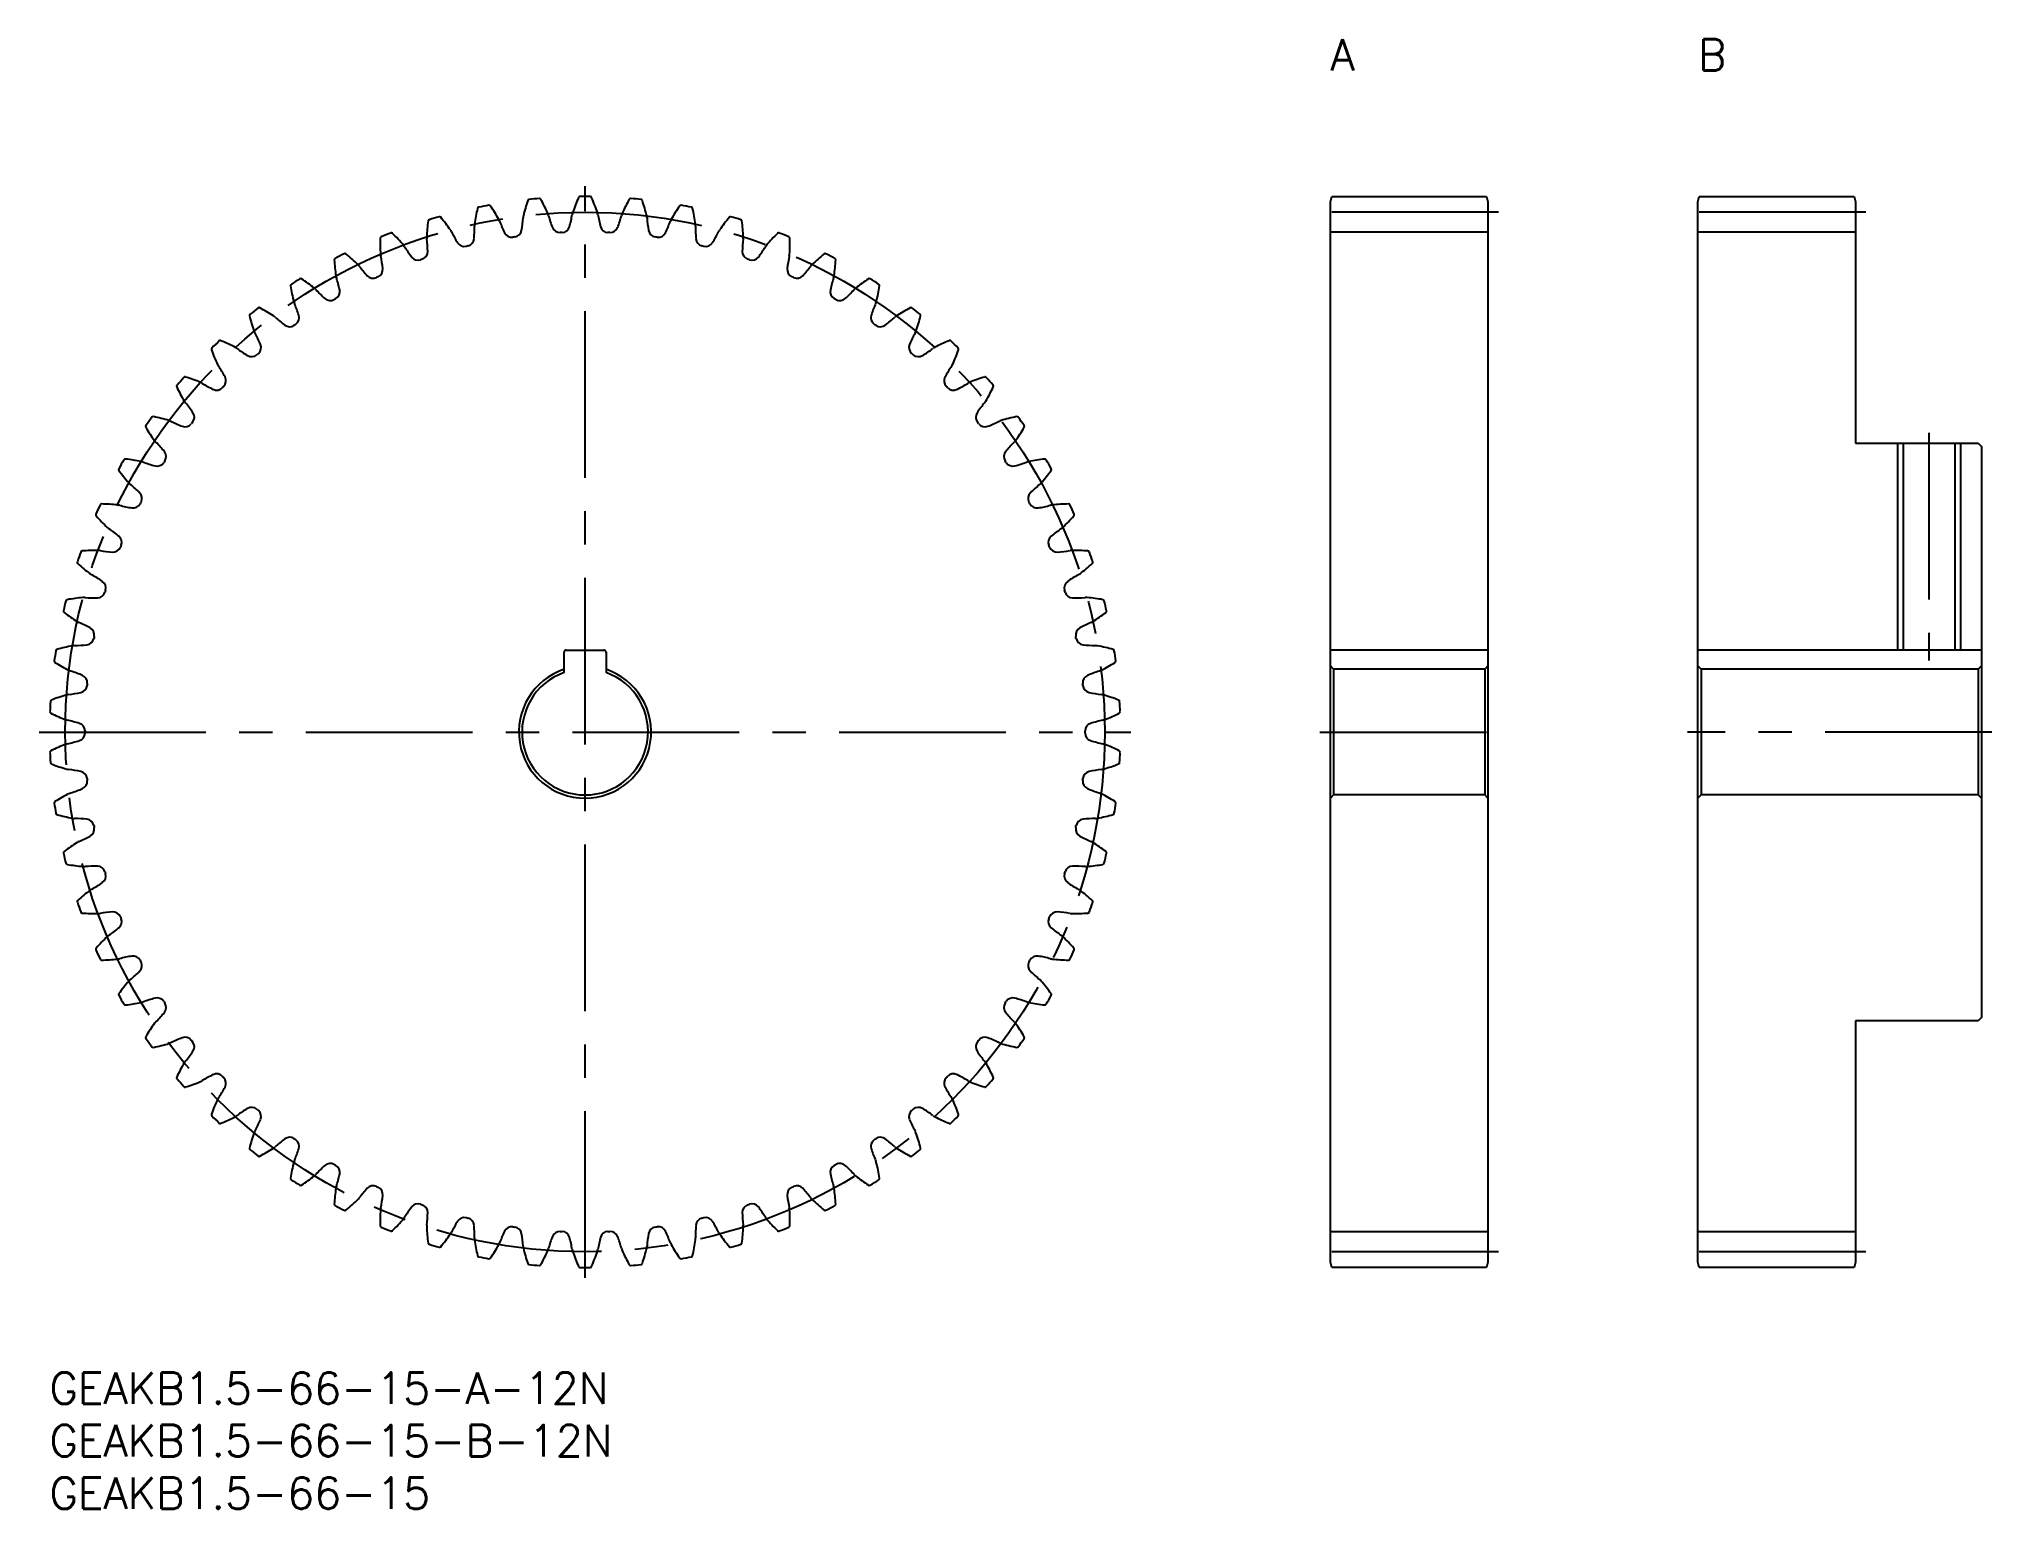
# Model space of a CAD drawing. Extents: x -1 to 185, y -13 to 127.
import ezdxf

# ---------------------------------------------------------------- set-up
doc = ezdxf.new("R2010")
doc.units = 0
doc.header["$LTSCALE"] = 0.5
doc.linetypes.add('CENTER', pattern=[50.8, 31.75, -6.35, 6.35, -6.35])
for name, color, linetype in [('MSM_CENTER', 1, 'CENTER'), ('MSM_CONTINUOUS', 7, 'CONTINUOUS'), ('MSM_NARROW', 5, 'CONTINUOUS'), ('MSM_PART_NUMBER', 7, 'CONTINUOUS')]:
    doc.layers.add(name, color=color, linetype=linetype)
doc.styles.get("Standard").update_dxf_attribs({"font": 'txt.shx', "height": 2, "bigfont": 'bigfont.shx'})

# ---------------------------------------------------------------- blocks, each defined once
blk = doc.blocks.new('*U3')
at = {"layer": 'MSM_PART_NUMBER'}
blk.add_text('GEAKB1.5-66-15-A-12N', height=3, dxfattribs=at).set_placement((0, -3))
blk = doc.blocks.new('*U4')
at = {"layer": 'MSM_PART_NUMBER'}
blk.add_text('GEAKB1.5-66-15-B-12N', height=3, dxfattribs=at).set_placement((0, -8))
blk = doc.blocks.new('*U5')
at = {"layer": 'MSM_PART_NUMBER'}
blk.add_text('GEAKB1.5-66-15', height=3, dxfattribs=at).set_placement((0, -13))
blk = doc.blocks.new('*U6')
at = {"layer": 'MSM_PART_NUMBER'}
blk.add_text('A', height=3, dxfattribs=at).set_placement((122, 124))
blk = doc.blocks.new('*U7')
at = {"layer": 'MSM_PART_NUMBER'}
blk.add_text('B', height=3, dxfattribs=at).set_placement((157, 124))

msp = doc.modelspace()

# ---------------------------------------------------------------- linework, layer by layer
at = {"layer": 'MSM_CENTER'}
for p, q in [((51, 9), (51, 113)), ((138, 110.5), (121, 110.5)), ((173, 110.5), (156, 110.5)), ((179, 89.5), (179, 67.8)), ((-1, 61), (103, 61)), ((121, 61), (138, 61)), ((185, 61), (156, 61)), ((138, 11.5), (121, 11.5)), ((173, 11.5), (156, 11.5))]:
    msp.add_line(p, q, dxfattribs=at)
msp.add_circle((51, 61), 49.5, dxfattribs=at)
at = {"layer": 'MSM_CONTINUOUS'}
for p, q in [((122, 111.5), (122.13, 112)), ((122.13, 112), (136.87, 112)), ((136.87, 112), (137, 111.5)), ((157, 111.5), (157.13, 112)), ((157.13, 112), (171.87, 112)), ((171.87, 112), (172, 111.5)), ((122, 10.5), (122, 111.5)), ((137, 111.5), (137, 10.5)), ((157, 10.5), (157, 111.5)), ((172, 111.5), (172, 88.5)), ((137, 108.62), (122, 108.62)), ((172, 108.62), (157, 108.62)), ((172, 88.5), (183.7, 88.5)), ((176.54, 88.5), (176.54, 68.8)), ((181.46, 88.5), (181.46, 68.8)), ((183.7, 88.5), (184, 88.2)), ((184, 88.2), (184, 33.8)), ((49, 66.66), (49, 68.6)), ((49.2, 68.8), (52.8, 68.8)), ((53, 68.6), (53, 66.66)), ((137, 68.8), (122, 68.8)), ((122.3, 67), (122, 67.3)), ((136.7, 67), (122.3, 67)), ((122.3, 67), (122.3, 55)), ((137, 67.3), (136.7, 67)), ((136.7, 67), (136.7, 55)), ((184, 68.8), (157, 68.8)), ((157.3, 67), (157, 67.3)), ((183.7, 67), (157.3, 67)), ((157.3, 67), (157.3, 55)), ((184, 67.3), (183.7, 67)), ((183.7, 67), (183.7, 55)), ((122.3, 55), (122, 54.7)), ((136.7, 55), (122.3, 55)), ((137, 54.7), (136.7, 55)), ((157.3, 55), (157, 54.7)), ((183.7, 55), (157.3, 55)), ((184, 54.7), (183.7, 55)), ((172, 33.5), (172, 10.5)), ((183.7, 33.5), (172, 33.5)), ((184, 33.8), (183.7, 33.5)), ((137, 13.38), (122, 13.38)), ((172, 13.38), (157, 13.38)), ((122.13, 10), (122, 10.5)), ((136.87, 10), (122.13, 10)), ((137, 10.5), (136.87, 10)), ((157.13, 10), (157, 10.5)), ((171.87, 10), (157.13, 10)), ((172, 10.5), (171.87, 10))]:
    msp.add_line(p, q, dxfattribs=at)
for centre, radius, start, end in [((61.19, 106.39), 16.5, 161.5148, 166.8182), ((45.68, 111.57), 0.15, 96.0028, 161.5148), ((51, 61), 51, 94.9063, 96.0028), ((46.65, 111.66), 0.15, 29.3945, 94.9062), ((32.41, 103.64), 16.5, 24.0909, 29.3943), ((65.46, 105.21), 16.5, 156.0602, 161.3636), ((50.51, 111.85), 0.15, 90.5483, 156.0602), ((51, 61), 51, 89.4517, 90.5483), ((51.49, 111.85), 0.15, 23.9398, 89.4517), ((36.54, 105.21), 16.5, 18.6364, 23.9398), ((69.59, 103.64), 16.5, 150.6057, 155.9091), ((55.35, 111.66), 0.15, 85.0937, 150.6057), ((51, 61), 51, 83.9972, 85.0937), ((56.32, 111.57), 0.15, 18.4852, 83.9972), ((40.81, 106.39), 16.5, 13.1818, 18.4852), ((36.21, 109.65), 0.15, 106.9119, 172.4239), ((51, 61), 51, 105.8153, 106.9119), ((37.14, 109.93), 0.15, 40.3036, 105.8153), ((24.67, 99.35), 16.5, 35, 40.3034), ((56.83, 107.15), 16.5, 166.9693, 172.2727), ((40.9, 110.84), 0.15, 101.4574, 166.9693), ((51, 61), 51, 100.3608, 101.4574), ((41.85, 111.02), 0.15, 34.849, 100.3608), ((28.44, 101.68), 16.5, 29.5455, 34.8489), ((41.71, 109.2), 1.24, 20.8248, 29.5456), ((30.47, 111.1), 14.67, 350.8733, 355.539), ((46.33, 109.87), 1.24, 166.818, 175.5388), ((46.33, 109.87), 1.24, 15.3703, 24.0911), ((61.67, 114.08), 14.67, 195.3701, 200.0358), ((35.33, 112.83), 14.67, 345.4188, 350.0845), ((51, 110.09), 1.24, 161.3635, 170.0843), ((51, 110.09), 1.24, 9.9157, 18.6365), ((66.67, 112.83), 14.67, 189.9155, 194.5812), ((40.33, 114.08), 14.67, 339.9642, 344.6299), ((55.67, 109.87), 1.24, 155.9089, 164.6297), ((55.67, 109.87), 1.24, 4.4612, 13.182), ((71.53, 111.1), 14.67, 184.461, 189.1267), ((60.29, 109.2), 1.24, 150.4544, 159.1752), ((73.56, 101.68), 16.5, 145.1511, 150.4545), ((60.15, 111.02), 0.15, 79.6392, 145.1511), ((51, 61), 51, 78.5426, 79.6392), ((61.1, 110.84), 0.15, 13.0307, 78.5426), ((45.17, 107.15), 16.5, 7.7273, 13.0307), ((77.33, 99.35), 16.5, 139.6966, 145), ((64.86, 109.93), 0.15, 74.1847, 139.6966), ((51, 61), 51, 73.0881, 74.1847), ((65.79, 109.65), 0.15, 7.5761, 73.0881), ((47.99, 107.42), 16.5, 177.8784, 183.1818), ((31.65, 108.02), 0.15, 112.3665, 177.8784), ((51, 61), 51, 111.2699, 112.3665), ((32.55, 108.39), 0.15, 45.758, 111.2699), ((21.15, 96.67), 16.5, 40.4545, 45.758), ((52.41, 107.5), 16.5, 172.4239, 177.7273), ((37.17, 108.1), 1.24, 177.7271, 186.4479), ((21.36, 106.31), 14.67, 1.7824, 6.4481), ((37.17, 108.1), 1.24, 26.2793, 35.0002), ((51.44, 115.14), 14.67, 206.2792, 210.9449), ((39.69, 108.03), 0.75, 283.5202, 356.3279), ((25.8, 108.93), 14.67, 356.3279, 0.9936), ((41.71, 109.2), 1.24, 172.2726, 180.9934), ((56.58, 114.86), 14.67, 200.8246, 205.4903), ((44.02, 108.87), 0.75, 205.4903, 278.298), ((51, 61), 47.62, 98.0656, 98.298), ((44.21, 108.9), 0.75, 278.0656, 350.8733), ((48.6, 109.32), 0.75, 200.0358, 272.8435), ((51, 61), 47.62, 92.611, 92.8435), ((48.8, 109.32), 0.75, 272.6111, 345.4188), ((53.2, 109.32), 0.75, 194.5812, 267.389), ((51, 61), 47.62, 87.1565, 87.389), ((53.4, 109.32), 0.75, 267.1565, 339.9642), ((57.79, 108.9), 0.75, 189.1267, 261.9344), ((51, 61), 47.62, 81.702, 81.9344), ((57.98, 108.87), 0.75, 261.702, 334.5097), ((45.42, 114.86), 14.67, 334.5097, 339.1754), ((60.29, 109.2), 1.24, 359.0066, 7.7274), ((76.2, 108.93), 14.67, 179.0064, 183.6721), ((62.31, 108.03), 0.75, 183.6721, 256.4799), ((50.56, 115.14), 14.67, 329.0551, 333.7208), ((64.83, 108.1), 1.24, 144.9998, 153.7207), ((49.59, 107.5), 16.5, 2.2727, 7.5761), ((80.64, 106.31), 14.67, 173.5519, 178.2176), ((64.83, 108.1), 1.24, 353.5521, 2.2729), ((80.85, 96.67), 16.5, 134.242, 139.5455), ((69.45, 108.39), 0.15, 68.7301, 134.242), ((51, 61), 51, 67.6335, 68.7301), ((70.35, 108.02), 0.15, 2.1216, 67.6335), ((54.01, 107.42), 16.5, 356.8182, 2.1216), ((27.27, 105.97), 0.15, 117.821, 183.3329), ((51, 61), 51, 116.7244, 117.821), ((28.13, 106.42), 0.15, 51.2126, 116.7245), ((17.89, 93.67), 16.5, 45.9091, 51.2125), ((32.76, 106.57), 1.24, 183.1816, 191.9025), ((17.19, 103.29), 14.67, 7.237, 11.9026), ((32.76, 106.57), 1.24, 31.7339, 40.4547), ((46.29, 114.94), 14.67, 211.7337, 216.3994), ((35.09, 106.68), 0.75, 216.3994, 289.2071), ((51, 61), 47.62, 108.9747, 109.2071), ((35.27, 106.75), 0.75, 288.9747, 1.7824), ((39.5, 107.99), 0.75, 210.9448, 283.7526), ((51, 61), 47.62, 103.5201, 103.7526), ((51, 61), 47.62, 76.2474, 76.4799), ((62.5, 107.99), 0.75, 256.2474, 329.0552), ((66.73, 106.75), 0.75, 178.2176, 251.0253), ((51, 61), 47.62, 70.7929, 71.0253), ((66.91, 106.68), 0.75, 250.7929, 323.6006), ((55.71, 114.94), 14.67, 323.6006, 328.2663), ((69.24, 106.57), 1.24, 139.5453, 148.2661), ((84.81, 103.29), 14.67, 168.0974, 172.763), ((69.24, 106.57), 1.24, 348.0975, 356.8184), ((84.11, 93.67), 16.5, 128.7875, 134.0909), ((73.87, 106.42), 0.15, 63.2756, 128.7875), ((51, 61), 51, 62.179, 63.2756), ((74.73, 105.97), 0.15, 356.6672, 62.179), ((51, 61), 51, 122.179, 123.2756), ((23.92, 104.04), 0.15, 56.6671, 122.179), ((14.93, 90.38), 16.5, 51.3636, 56.6671), ((43.59, 106.92), 16.5, 183.3329, 188.6364), ((28.51, 104.63), 1.24, 188.6362, 197.357), ((13.32, 99.89), 14.67, 12.6915, 17.3572), ((28.51, 104.63), 1.24, 37.1884, 45.9093), ((41.18, 114.25), 14.67, 217.1883, 221.8539), ((30.82, 104.96), 0.75, 221.8539, 294.6617), ((51, 61), 47.62, 114.4292, 114.6617), ((30.99, 105.04), 0.75, 294.4292, 7.237), ((71.01, 105.04), 0.75, 172.763, 245.5708), ((51, 61), 47.62, 65.3383, 65.5708), ((71.18, 104.96), 0.75, 245.3383, 318.1461), ((60.82, 114.25), 14.67, 318.1461, 322.8117), ((73.49, 104.63), 1.24, 134.0907, 142.8116), ((88.68, 99.89), 14.67, 162.6428, 167.3085), ((73.49, 104.63), 1.24, 342.643, 351.3638), ((58.41, 106.92), 16.5, 351.3636, 356.6671), ((87.07, 90.38), 16.5, 123.3329, 128.6364), ((78.08, 104.04), 0.15, 57.821, 123.3329), ((51, 61), 51, 56.7244, 57.821), ((23.1, 103.51), 0.15, 123.2756, 188.7875), ((39.26, 106.01), 16.5, 188.7875, 194.0909), ((24.46, 102.3), 1.24, 42.643, 51.3638), ((36.16, 113.07), 14.67, 222.6428, 227.3085), ((26.9, 102.94), 0.75, 299.8838, 12.6915), ((75.1, 102.94), 0.75, 167.3085, 240.1162), ((65.84, 113.07), 14.67, 312.6915, 317.3572), ((77.54, 102.3), 1.24, 128.6362, 137.357), ((62.74, 106.01), 16.5, 345.9091, 351.2125), ((78.9, 103.51), 0.15, 351.2125, 56.7244), ((19.19, 100.67), 0.15, 128.7301, 194.242), ((35.03, 104.69), 16.5, 194.242, 199.5455), ((51, 61), 51, 127.6335, 128.7301), ((19.95, 101.27), 0.15, 62.1216, 127.6335), ((12.31, 86.82), 16.5, 56.8182, 62.1216), ((20.66, 99.59), 1.24, 48.0975, 56.8184), ((31.28, 111.43), 14.67, 228.0974, 232.763), ((24.46, 102.3), 1.24, 194.0907, 202.8116), ((9.8, 96.13), 14.67, 18.1461, 22.8117), ((23.02, 100.46), 0.75, 305.3383, 18.1461), ((26.73, 102.84), 0.75, 227.3085, 300.1162), ((51, 61), 47.62, 119.8838, 120.1162), ((51, 61), 47.62, 59.8838, 60.1162), ((75.27, 102.84), 0.75, 239.8838, 312.6915), ((78.98, 100.46), 0.75, 161.8539, 234.6617), ((92.2, 96.13), 14.67, 157.1883, 161.8539), ((77.54, 102.3), 1.24, 337.1884, 345.9093), ((70.72, 111.43), 14.67, 307.237, 311.9026), ((81.34, 99.59), 1.24, 123.1816, 131.9025), ((89.69, 86.82), 16.5, 117.8784, 123.1818), ((82.05, 101.27), 0.15, 52.3665, 117.8784), ((51, 61), 51, 51.2699, 52.3665), ((66.97, 104.69), 16.5, 340.4545, 345.758), ((82.81, 100.67), 0.15, 345.758, 51.2699), ((20.66, 99.59), 1.24, 199.5453, 208.2661), ((6.64, 92.05), 14.67, 23.6006, 28.2663), ((22.86, 100.35), 0.75, 232.763, 305.5708), ((51, 61), 47.62, 125.3383, 125.5708), ((51, 61), 47.62, 54.4292, 54.6617), ((79.14, 100.35), 0.75, 234.4293, 307.237), ((95.36, 92.05), 14.67, 151.7337, 156.3994), ((81.34, 99.59), 1.24, 331.7339, 340.4547), ((15.56, 97.46), 0.15, 134.1847, 199.6966), ((30.95, 102.97), 16.5, 199.6966, 205), ((51, 61), 51, 133.0881, 134.1847), ((16.26, 98.14), 0.15, 67.5761, 133.0881), ((10.03, 83.02), 16.5, 62.2727, 67.5761), ((17.12, 96.53), 1.24, 53.5521, 62.2729), ((26.58, 109.32), 14.67, 233.5519, 238.2176), ((19.25, 97.5), 0.75, 238.2176, 311.0253), ((51, 61), 47.62, 130.7929, 131.0253), ((19.4, 97.62), 0.75, 310.7928, 23.6006), ((82.6, 97.62), 0.75, 156.3994, 229.2071), ((51, 61), 47.62, 48.9747, 49.2071), ((82.75, 97.5), 0.75, 228.9747, 301.7824), ((75.42, 109.32), 14.67, 301.7824, 306.4481), ((84.88, 96.53), 1.24, 117.7271, 126.4479), ((91.97, 83.02), 16.5, 112.4239, 117.7273), ((85.74, 98.14), 0.15, 46.9119, 112.4239), ((51, 61), 51, 45.8153, 46.9119), ((71.05, 102.97), 16.5, 335, 340.3034), ((86.44, 97.46), 0.15, 340.3033, 45.8153), ((17.12, 96.53), 1.24, 204.9998, 213.7207), ((3.89, 87.69), 14.67, 29.0551, 33.7208), ((98.11, 87.69), 14.67, 146.2792, 150.9449), ((84.88, 96.53), 1.24, 326.2793, 335.0002), ((12.25, 93.93), 0.15, 139.6392, 205.1511), ((27.05, 100.88), 16.5, 205.1511, 210.4545), ((51, 61), 51, 138.5426, 139.6392), ((12.89, 94.67), 0.15, 73.0307, 138.5426), ((8.12, 79.03), 16.5, 67.7273, 73.0307), ((13.9, 93.15), 1.24, 59.0066, 67.7274), ((22.09, 106.78), 14.67, 239.0064, 243.6721), ((15.92, 94.31), 0.75, 243.6721, 316.4799), ((51, 61), 47.62, 136.2474, 136.4799), ((16.06, 94.45), 0.75, 316.2474, 29.0552), ((85.94, 94.45), 0.75, 150.9448, 223.7526), ((51, 61), 47.62, 43.5201, 43.7526), ((86.08, 94.31), 0.75, 223.5202, 296.3279), ((79.91, 106.78), 14.67, 296.3279, 300.9936), ((88.1, 93.15), 1.24, 112.2726, 120.9934), ((93.88, 79.03), 16.5, 106.9693, 112.2727), ((89.11, 94.67), 0.15, 41.4574, 106.9693), ((74.95, 100.88), 16.5, 329.5455, 334.8489), ((51, 61), 51, 40.3608, 41.4574), ((89.75, 93.93), 0.15, 334.849, 40.3608), ((13.9, 93.15), 1.24, 210.4544, 219.1752), ((1.57, 83.1), 14.67, 34.5097, 39.1754), ((13.04, 90.98), 0.75, 321.7019, 34.5097), ((88.96, 90.98), 0.75, 145.4903, 218.298), ((100.43, 83.1), 14.67, 140.8246, 145.4903), ((88.1, 93.15), 1.24, 320.8248, 329.5456), ((9.3, 90.1), 0.15, 145.0937, 210.6057), ((23.37, 98.42), 16.5, 210.6057, 215.9091), ((51, 61), 51, 143.9972, 145.0937), ((9.86, 90.89), 0.15, 78.4852, 143.9972), ((6.6, 74.87), 16.5, 73.1818, 78.4852), ((11.01, 89.47), 1.24, 64.4612, 73.182), ((17.87, 103.83), 14.67, 244.461, 249.1267), ((12.91, 90.83), 0.75, 249.1267, 321.9344), ((51, 61), 47.62, 141.702, 141.9344), ((51, 61), 47.62, 38.0656, 38.298), ((89.09, 90.83), 0.75, 218.0656, 290.8733), ((84.13, 103.83), 14.67, 290.8733, 295.539), ((90.99, 89.47), 1.24, 106.818, 115.5388), ((95.4, 74.87), 16.5, 101.5148, 106.8182), ((78.63, 98.42), 16.5, 324.0909, 329.3943), ((92.14, 90.89), 0.15, 36.0028, 101.5148), ((51, 61), 51, 34.9063, 36.0028), ((92.7, 90.1), 0.15, 329.3943, 34.9063), ((11.01, 89.47), 1.24, 215.9089, 224.6297), ((-0.31, 78.3), 14.67, 39.9642, 44.6299), ((10.36, 87.24), 0.75, 327.1565, 39.9642), ((91.64, 87.24), 0.75, 140.0358, 212.8435), ((102.31, 78.3), 14.67, 135.3701, 140.0358), ((90.99, 89.47), 1.24, 315.3703, 324.0911), ((6.72, 86), 0.15, 150.5483, 216.0602), ((51, 61), 51, 149.4517, 150.5483), ((19.94, 95.63), 16.5, 216.0602, 221.3636), ((7.21, 86.85), 0.15, 83.9399, 149.4517), ((5.48, 70.59), 16.5, 78.6364, 83.9398), ((8.49, 85.54), 1.24, 69.9157, 78.6365), ((13.95, 100.49), 14.67, 249.9155, 254.5812), ((10.25, 87.07), 0.75, 254.5812, 327.389), ((51, 61), 47.62, 147.1565, 147.389), ((51, 61), 47.62, 32.611, 32.8435), ((91.75, 87.07), 0.75, 212.6111, 285.4188), ((88.05, 100.49), 14.67, 285.4188, 290.0845), ((93.51, 85.54), 1.24, 101.3635, 110.0843), ((96.52, 70.59), 16.5, 96.0602, 101.3636), ((82.06, 95.63), 16.5, 318.6364, 323.9398), ((94.79, 86.85), 0.15, 30.5483, 96.0602), ((51, 61), 51, 29.4517, 30.5483), ((95.28, 86), 0.15, 323.9397, 29.4517), ((8.49, 85.54), 1.24, 221.3635, 230.0843), ((-1.72, 73.34), 14.67, 45.4188, 50.0845), ((8.05, 83.25), 0.75, 332.611, 45.4188), ((93.95, 83.25), 0.75, 134.5812, 207.389), ((103.72, 73.34), 14.67, 129.9155, 134.5812), ((93.51, 85.54), 1.24, 309.9157, 318.6365), ((51, 61), 51, 154.9063, 156.0028), ((4.95, 82.57), 0.15, 89.3945, 154.9063), ((4.78, 66.22), 16.5, 84.0909, 89.3943), ((6.35, 81.39), 1.24, 75.3703, 84.0911), ((10.37, 96.79), 14.67, 255.3701, 260.0358), ((7.96, 83.08), 0.75, 260.0358, 332.8435), ((51, 61), 47.62, 152.611, 152.8435), ((51, 61), 47.62, 27.1565, 27.389), ((94.04, 83.08), 0.75, 207.1565, 279.9642), ((91.63, 96.79), 14.67, 279.9642, 284.6299), ((95.65, 81.39), 1.24, 95.9089, 104.6297), ((97.22, 66.22), 16.5, 90.6057, 95.9091), ((97.05, 82.57), 0.15, 25.0937, 90.6057), ((51, 61), 51, 23.9972, 25.0937), ((4.55, 81.68), 0.15, 156.0028, 221.5148), ((16.79, 92.52), 16.5, 221.5148, 226.8182), ((6.35, 81.39), 1.24, 226.818, 235.5388), ((-2.66, 68.27), 14.67, 50.8733, 55.539), ((104.66, 68.27), 14.67, 124.461, 129.1267), ((95.65, 81.39), 1.24, 304.4612, 313.182), ((85.21, 92.52), 16.5, 313.1818, 318.4852), ((97.45, 81.68), 0.15, 318.4852, 23.9972), ((51, 61), 51, 160.3608, 161.4574), ((3.11, 78.09), 0.15, 94.8489, 160.3608), ((4.49, 61.8), 16.5, 89.5455, 94.8489), ((4.61, 77.06), 1.24, 80.8248, 89.5456), ((7.15, 92.76), 14.67, 260.8246, 265.4903), ((6.05, 78.89), 0.75, 265.4903, 338.298), ((6.13, 79.07), 0.75, 338.0656, 50.8733), ((51, 61), 47.62, 158.0656, 158.298), ((95.87, 79.07), 0.75, 129.1267, 201.9344), ((51, 61), 47.62, 21.702, 21.9344), ((95.95, 78.89), 0.75, 201.702, 274.5097), ((94.85, 92.76), 14.67, 274.5097, 279.1754), ((97.39, 77.06), 1.24, 90.4544, 99.1752), ((97.51, 61.8), 16.5, 85.1511, 90.4545), ((98.89, 78.09), 0.15, 19.6392, 85.1511), ((51, 61), 51, 18.5426, 19.6392), ((2.79, 77.17), 0.15, 161.4574, 226.9693), ((13.95, 89.12), 16.5, 226.9693, 232.2727), ((88.05, 89.12), 16.5, 307.7273, 313.0307), ((99.21, 77.17), 0.15, 313.0307, 18.5426), ((4.61, 77.06), 1.24, 232.2726, 240.9934), ((-3.1, 63.14), 14.67, 56.3279, 60.9936), ((4.61, 74.72), 0.75, 343.5201, 56.3279), ((51, 61), 47.62, 163.5201, 163.7526), ((97.39, 74.72), 0.75, 123.6721, 196.4799), ((51, 61), 47.62, 16.2474, 16.4799), ((105.1, 63.14), 14.67, 119.0064, 123.6721), ((97.39, 77.06), 1.24, 299.0066, 307.7274), ((51, 61), 51, 165.8153, 166.9119), ((1.47, 72.51), 0.15, 166.9119, 232.4239), ((1.7, 73.46), 0.15, 100.3034, 165.8154), ((4.62, 57.37), 16.5, 95, 100.3034), ((3.3, 72.57), 1.24, 86.2793, 95.0002), ((4.33, 88.45), 14.67, 266.2792, 270.9449), ((4.56, 74.53), 0.75, 270.9448, 343.7526), ((97.44, 74.53), 0.75, 196.2474, 269.0552), ((97.67, 88.45), 14.67, 269.0551, 273.7208), ((98.7, 72.57), 1.24, 84.9998, 93.7207), ((97.38, 57.37), 16.5, 79.6966, 85), ((100.3, 73.46), 0.15, 14.1847, 79.6966), ((51, 61), 51, 13.0881, 14.1847), ((100.53, 72.51), 0.15, 307.5763, 13.0881), ((11.44, 85.47), 16.5, 232.4239, 237.7273), ((3.3, 72.57), 1.24, 237.7271, 246.4479), ((-3.06, 57.99), 14.67, 61.7824, 66.4481), ((3.52, 70.25), 0.75, 348.9747, 61.7824), ((98.48, 70.25), 0.75, 118.2176, 191.0253), ((105.06, 57.99), 14.67, 113.5519, 118.2176), ((98.7, 72.57), 1.24, 293.5521, 302.2729), ((90.56, 85.47), 16.5, 302.2727, 307.5762), ((0.74, 68.72), 0.15, 105.758, 171.2699), ((5.18, 52.98), 16.5, 100.4545, 105.758), ((2.41, 67.99), 1.24, 91.7339, 100.4547), ((1.93, 83.89), 14.67, 271.7337, 276.3994), ((3.48, 70.06), 0.75, 276.3994, 349.2071), ((51, 61), 47.62, 168.9747, 169.2071), ((51, 61), 47.62, 10.7929, 11.0253), ((98.52, 70.06), 0.75, 190.7929, 263.6006), ((100.07, 83.89), 14.67, 263.6006, 268.2663), ((99.59, 67.99), 1.24, 79.5453, 88.2661), ((96.82, 52.98), 16.5, 74.242, 79.5455), ((101.26, 68.72), 0.15, 8.7301, 74.242), ((51, 61), 51, 171.2699, 172.3665), ((0.6, 67.75), 0.15, 172.3665, 237.8784), ((9.29, 81.6), 16.5, 237.8784, 243.1818), ((51, 61), 6.3, 108.5094, 71.4906), ((49.2, 68.6), 0.2, 90, 180), ((52.8, 68.6), 0.2, 0, 90), ((92.71, 81.6), 16.5, 296.8182, 302.1216), ((51, 61), 51, 7.6335, 8.7301), ((101.4, 67.75), 0.15, 302.1217, 7.6335), ((2.41, 67.99), 1.24, 243.1816, 251.9025), ((-2.53, 52.86), 14.67, 67.237, 71.9026), ((2.83, 65.5), 0.75, 281.8539, 354.6617), ((2.85, 65.7), 0.75, 354.4292, 67.237), ((51, 61), 47.62, 174.4292, 174.6617), ((51, 61), 6, 109.4712, 70.5288), ((99.15, 65.7), 0.75, 112.763, 185.5708), ((51, 61), 47.62, 5.3383, 5.5708), ((99.17, 65.5), 0.75, 185.3383, 258.1461), ((104.53, 52.86), 14.67, 108.0974, 112.763), ((99.59, 67.99), 1.24, 288.0975, 296.8184), ((51, 61), 51, 176.7244, 177.821), ((0.23, 63.91), 0.15, 111.2125, 176.7245), ((6.15, 48.66), 16.5, 105.9091, 111.2125), ((1.97, 63.34), 1.24, 97.1884, 105.9093), ((-0.02, 79.12), 14.67, 277.1883, 281.8539), ((102.02, 79.12), 14.67, 258.1461, 262.8117), ((100.03, 63.34), 1.24, 74.0907, 82.8116), ((95.85, 48.66), 16.5, 68.7875, 74.0909), ((101.77, 63.91), 0.15, 3.2756, 68.7875), ((51, 61), 51, 2.179, 3.2756), ((0.19, 62.93), 0.15, 177.821, 243.3329), ((7.52, 77.54), 16.5, 243.3329, 248.6364), ((1.97, 63.34), 1.24, 248.6362, 257.357), ((-1.52, 47.81), 14.67, 72.6915, 77.3572), ((2.63, 61.1), 0.75, 359.8838, 72.6915), ((99.37, 61.1), 0.75, 107.3085, 180.1162), ((103.52, 47.81), 14.67, 102.6428, 107.3085), ((100.03, 63.34), 1.24, 282.643, 291.3638), ((94.48, 77.54), 16.5, 291.3636, 296.6671), ((101.81, 62.93), 0.15, 296.6672, 2.179), ((7.52, 44.46), 16.5, 111.3636, 116.6671), ((1.97, 58.66), 1.24, 102.643, 111.3638), ((-1.52, 74.19), 14.67, 282.6428, 287.3085), ((2.63, 60.9), 0.75, 287.3085, 0.1162), ((51, 61), 47.62, 179.8838, 180.1162), ((51, 61), 47.62, 359.8838, 0.1162), ((99.37, 60.9), 0.75, 179.8838, 252.6915), ((103.52, 74.19), 14.67, 252.6915, 257.3572), ((100.03, 58.66), 1.24, 68.6362, 77.357), ((94.48, 44.46), 16.5, 63.3329, 68.6364), ((0.19, 59.07), 0.15, 116.6671, 182.179), ((51, 61), 51, 182.179, 183.2756), ((0.23, 58.09), 0.15, 183.2759, 248.7875), ((6.15, 73.34), 16.5, 248.7875, 254.0909), ((95.85, 73.34), 16.5, 285.9091, 291.2125), ((101.77, 58.09), 0.15, 291.2125, 356.7244), ((101.81, 59.07), 0.15, 357.821, 63.3329), ((51, 61), 51, 356.7244, 357.821), ((1.97, 58.66), 1.24, 254.0907, 262.8116), ((-0.02, 42.88), 14.67, 78.1461, 82.8117), ((2.83, 56.5), 0.75, 5.3383, 78.1461), ((2.85, 56.3), 0.75, 292.763, 5.5708), ((51, 61), 47.62, 185.3383, 185.5708), ((51, 61), 47.62, 354.4292, 354.6617), ((99.15, 56.3), 0.75, 174.4292, 247.237), ((99.17, 56.5), 0.75, 101.8539, 174.6617), ((102.02, 42.88), 14.67, 97.1883, 101.8539), ((100.03, 58.66), 1.24, 277.1884, 285.9093), ((0.6, 54.25), 0.15, 122.1217, 187.6335), ((51, 61), 51, 187.6335, 188.7301), ((9.29, 40.4), 16.5, 116.8182, 122.1216), ((2.41, 54.01), 1.24, 108.0975, 116.8184), ((-2.53, 69.14), 14.67, 288.0974, 292.763), ((104.53, 69.14), 14.67, 247.237, 251.9026), ((99.59, 54.01), 1.24, 63.1816, 71.9025), ((92.71, 40.4), 16.5, 57.8784, 63.1818), ((51, 61), 51, 351.2699, 352.3665), ((101.4, 54.25), 0.15, 352.3665, 57.8784), ((0.74, 53.28), 0.15, 188.7301, 254.242), ((5.18, 69.02), 16.5, 254.242, 259.5455), ((2.41, 54.01), 1.24, 259.5453, 268.2661), ((1.93, 38.11), 14.67, 83.6006, 88.2663), ((3.48, 51.94), 0.75, 10.7929, 83.6006), ((51, 61), 47.62, 190.7929, 191.0253), ((51, 61), 47.62, 348.9747, 349.2071), ((98.52, 51.94), 0.75, 96.3994, 169.2071), ((100.07, 38.11), 14.67, 91.7337, 96.3994), ((99.59, 54.01), 1.24, 271.7339, 280.4547), ((96.82, 69.02), 16.5, 280.4545, 285.758), ((101.26, 53.28), 0.15, 285.7581, 351.2699), ((11.44, 36.53), 16.5, 122.2727, 127.5761), ((3.3, 49.43), 1.24, 113.5521, 122.2729), ((-3.06, 64.01), 14.67, 293.5519, 298.2176), ((3.52, 51.75), 0.75, 298.2176, 11.0253), ((98.48, 51.75), 0.75, 168.9747, 241.7824), ((105.06, 64.01), 14.67, 241.7824, 246.4481), ((98.7, 49.43), 1.24, 57.7271, 66.4479), ((90.56, 36.53), 16.5, 52.4239, 57.7273), ((1.47, 49.49), 0.15, 127.5761, 193.0881), ((51, 61), 51, 193.0881, 194.1847), ((1.7, 48.54), 0.15, 194.1847, 259.6966), ((4.62, 64.63), 16.5, 259.6966, 265), ((97.38, 64.63), 16.5, 275, 280.3034), ((100.3, 48.54), 0.15, 280.3036, 345.8153), ((51, 61), 51, 345.8153, 346.9119), ((100.53, 49.49), 0.15, 346.9119, 52.4239), ((3.3, 49.43), 1.24, 264.9998, 273.7207), ((4.33, 33.55), 14.67, 89.0551, 93.7208), ((-3.1, 58.86), 14.67, 299.0064, 303.6721), ((4.56, 47.47), 0.75, 16.2474, 89.0552), ((4.61, 47.28), 0.75, 303.6721, 16.4799), ((51, 61), 47.62, 196.2474, 196.4799), ((97.39, 47.28), 0.75, 163.5202, 236.3279), ((51, 61), 47.62, 343.5201, 343.7526), ((97.44, 47.47), 0.75, 90.9448, 163.7526), ((105.1, 58.86), 14.67, 236.3279, 240.9936), ((97.67, 33.55), 14.67, 86.2792, 90.9449), ((98.7, 49.43), 1.24, 266.2793, 275.0002), ((2.79, 44.83), 0.15, 133.0307, 198.5426), ((51, 61), 51, 198.5426, 199.6392), ((13.95, 32.88), 16.5, 127.7273, 133.0307), ((4.61, 44.94), 1.24, 119.0066, 127.7274), ((97.39, 44.94), 1.24, 52.2726, 60.9934), ((88.05, 32.88), 16.5, 46.9693, 52.2727), ((51, 61), 51, 340.3608, 341.4574), ((99.21, 44.83), 0.15, 341.4574, 46.9693), ((3.11, 43.91), 0.15, 199.6392, 265.1511), ((4.49, 60.2), 16.5, 265.1511, 270.4545), ((4.61, 44.94), 1.24, 270.4544, 279.1752), ((7.15, 29.24), 14.67, 94.5097, 99.1754), ((6.05, 43.11), 0.75, 21.7019, 94.5097), ((6.13, 42.93), 0.75, 309.1267, 21.9344), ((51, 61), 47.62, 201.702, 201.9344), ((95.87, 42.93), 0.75, 158.0656, 230.8733), ((51, 61), 47.62, 338.0656, 338.298), ((95.95, 43.11), 0.75, 85.4903, 158.298), ((94.85, 29.24), 14.67, 80.8246, 85.4903), ((97.39, 44.94), 1.24, 260.8248, 269.5456), ((97.51, 60.2), 16.5, 269.5455, 274.8489), ((98.89, 43.91), 0.15, 274.849, 340.3608), ((16.79, 29.48), 16.5, 133.1818, 138.4852), ((6.35, 40.61), 1.24, 124.4612, 133.182), ((-2.66, 53.73), 14.67, 304.461, 309.1267), ((104.66, 53.73), 14.67, 230.8733, 235.539), ((95.65, 40.61), 1.24, 46.818, 55.5388), ((85.21, 29.48), 16.5, 41.5148, 46.8182), ((4.55, 40.32), 0.15, 138.4851, 203.9972), ((51, 61), 51, 203.9972, 205.0937), ((4.95, 39.43), 0.15, 205.0937, 270.6057), ((4.78, 55.78), 16.5, 270.6057, 275.9091), ((6.35, 40.61), 1.24, 275.9089, 284.6297), ((10.37, 25.21), 14.67, 99.9642, 104.6299), ((7.96, 38.92), 0.75, 27.1565, 99.9642), ((8.05, 38.75), 0.75, 314.5812, 27.389), ((51, 61), 47.62, 207.1565, 207.389), ((93.95, 38.75), 0.75, 152.6111, 225.4188), ((51, 61), 47.62, 332.611, 332.8435), ((94.04, 38.92), 0.75, 80.0358, 152.8435), ((91.63, 25.21), 14.67, 75.3701, 80.0358), ((95.65, 40.61), 1.24, 255.3703, 264.0911), ((97.22, 55.78), 16.5, 264.0909, 269.3943), ((97.05, 39.43), 0.15, 269.3945, 334.9063), ((51, 61), 51, 334.9063, 336.0028), ((97.45, 40.32), 0.15, 336.0028, 41.5148), ((19.94, 26.37), 16.5, 138.6364, 143.9398), ((8.49, 36.46), 1.24, 129.9157, 138.6365), ((-1.72, 48.66), 14.67, 309.9155, 314.5812), ((103.72, 48.66), 14.67, 225.4188, 230.0845), ((93.51, 36.46), 1.24, 41.3635, 50.0843), ((82.06, 26.37), 16.5, 36.0602, 41.3636), ((6.72, 36), 0.15, 143.9398, 209.4517), ((51, 61), 51, 209.4517, 210.5483), ((13.95, 21.51), 14.67, 105.4188, 110.0845), ((10.25, 34.93), 0.75, 32.611, 105.4188), ((91.75, 34.93), 0.75, 74.5812, 147.389), ((88.05, 21.51), 14.67, 69.9155, 74.5812), ((51, 61), 51, 329.4517, 330.5483), ((95.28, 36), 0.15, 330.5483, 36.0602), ((7.21, 35.15), 0.15, 210.5483, 276.0602), ((5.48, 51.41), 16.5, 276.0602, 281.3636), ((8.49, 36.46), 1.24, 281.3635, 290.0843), ((-0.31, 43.7), 14.67, 315.3701, 320.0358), ((51, 61), 47.62, 212.611, 212.8435), ((10.36, 34.76), 0.75, 320.0358, 32.8435), ((91.64, 34.76), 0.75, 147.1565, 219.9642), ((51, 61), 47.62, 327.1565, 327.389), ((102.31, 43.7), 14.67, 219.9642, 224.6299), ((93.51, 36.46), 1.24, 249.9157, 258.6365), ((96.52, 51.41), 16.5, 258.6364, 263.9398), ((94.79, 35.15), 0.15, 263.9398, 329.4517), ((9.3, 31.9), 0.15, 149.3942, 214.9063), ((23.37, 23.58), 16.5, 144.0909, 149.3943), ((51, 61), 51, 214.9063, 216.0028), ((11.01, 32.53), 1.24, 135.3703, 144.0911), ((17.87, 18.17), 14.67, 110.8733, 115.539), ((12.91, 31.17), 0.75, 38.0656, 110.8733), ((51, 61), 47.62, 218.0656, 218.298), ((51, 61), 47.62, 321.702, 321.9344), ((89.09, 31.17), 0.75, 69.1267, 141.9344), ((84.13, 18.17), 14.67, 64.461, 69.1267), ((90.99, 32.53), 1.24, 35.9089, 44.6297), ((78.63, 23.58), 16.5, 30.6057, 35.9091), ((51, 61), 51, 323.9972, 325.0937), ((92.7, 31.9), 0.15, 325.0937, 30.6057), ((9.86, 31.11), 0.15, 216.0028, 281.5148), ((6.6, 47.13), 16.5, 281.5148, 286.8182), ((11.01, 32.53), 1.24, 286.818, 295.5388), ((1.57, 38.9), 14.67, 320.8246, 325.4903), ((13.04, 31.02), 0.75, 325.4903, 38.298), ((88.96, 31.02), 0.75, 141.702, 214.5097), ((100.43, 38.9), 14.67, 214.5097, 219.1754), ((90.99, 32.53), 1.24, 244.4612, 253.182), ((95.4, 47.13), 16.5, 253.1818, 258.4852), ((92.14, 31.11), 0.15, 258.4852, 323.9972), ((12.25, 28.07), 0.15, 154.849, 220.3608), ((27.05, 21.12), 16.5, 149.5455, 154.8489), ((51, 61), 51, 220.3608, 221.4574), ((13.9, 28.85), 1.24, 140.8248, 149.5456), ((22.09, 15.22), 14.67, 116.3279, 120.9936), ((15.92, 27.69), 0.75, 43.5201, 116.3279), ((51, 61), 47.62, 223.5201, 223.7526), ((16.06, 27.55), 0.75, 330.9448, 43.7526), ((85.94, 27.55), 0.75, 136.2474, 209.0552), ((51, 61), 47.62, 316.2474, 316.4799), ((86.08, 27.69), 0.75, 63.6721, 136.4799), ((79.91, 15.22), 14.67, 59.0064, 63.6721), ((88.1, 28.85), 1.24, 30.4544, 39.1752), ((74.95, 21.12), 16.5, 25.1511, 30.4545), ((51, 61), 51, 318.5426, 319.6392), ((89.75, 28.07), 0.15, 319.6392, 25.1511), ((12.89, 27.33), 0.15, 221.4574, 286.9693), ((8.12, 42.97), 16.5, 286.9693, 292.2727), ((13.9, 28.85), 1.24, 292.2726, 300.9934), ((17.12, 25.47), 1.24, 146.2793, 155.0002), ((3.89, 34.31), 14.67, 326.2792, 330.9449), ((98.11, 34.31), 14.67, 209.0551, 213.7208), ((84.88, 25.47), 1.24, 24.9998, 33.7207), ((88.1, 28.85), 1.24, 239.0066, 247.7274), ((93.88, 42.97), 16.5, 247.7273, 253.0307), ((89.11, 27.33), 0.15, 253.0307, 318.5426), ((15.56, 24.54), 0.15, 160.3034, 225.8154), ((30.95, 19.03), 16.5, 155, 160.3034), ((51, 61), 51, 225.8153, 226.9119), ((10.03, 38.98), 16.5, 292.4239, 297.7273), ((17.12, 25.47), 1.24, 297.7271, 306.4479), ((26.58, 12.68), 14.67, 121.7824, 126.4481), ((19.25, 24.5), 0.75, 48.9747, 121.7824), ((51, 61), 47.62, 228.9747, 229.2071), ((19.4, 24.38), 0.75, 336.3994, 49.2071), ((82.6, 24.38), 0.75, 130.7929, 203.6006), ((51, 61), 47.62, 310.7929, 311.0253), ((82.75, 24.5), 0.75, 58.2176, 131.0253), ((75.42, 12.68), 14.67, 53.5519, 58.2176), ((84.88, 25.47), 1.24, 233.5521, 242.2729), ((91.97, 38.98), 16.5, 242.2727, 247.5761), ((51, 61), 51, 313.0881, 314.1847), ((71.05, 19.03), 16.5, 19.6966, 25), ((86.44, 24.54), 0.15, 314.185, 19.6966), ((16.26, 23.86), 0.15, 226.9119, 292.4239), ((35.03, 17.31), 16.5, 160.4545, 165.758), ((20.66, 22.41), 1.24, 151.7339, 160.4547), ((6.64, 29.95), 14.67, 331.7337, 336.3994), ((22.86, 21.65), 0.75, 54.4292, 127.237), ((79.14, 21.65), 0.75, 52.763, 125.5708), ((95.36, 29.95), 14.67, 203.6006, 208.2663), ((81.34, 22.41), 1.24, 19.5453, 28.2661), ((66.97, 17.31), 16.5, 14.242, 19.5455), ((85.74, 23.86), 0.15, 247.5761, 313.0881), ((19.19, 21.33), 0.15, 165.7581, 231.2699), ((51, 61), 51, 231.2699, 232.3665), ((19.95, 20.73), 0.15, 232.3665, 297.8784), ((12.31, 35.18), 16.5, 297.8784, 303.1818), ((20.66, 22.41), 1.24, 303.1816, 311.9025), ((31.28, 10.57), 14.67, 127.237, 131.9026), ((51, 61), 47.62, 234.4292, 234.6617), ((9.8, 25.87), 14.67, 337.1883, 341.8539), ((23.02, 21.54), 0.75, 341.8539, 54.6617), ((78.98, 21.54), 0.75, 125.3383, 198.1461), ((92.2, 25.87), 14.67, 198.1461, 202.8117), ((51, 61), 47.62, 305.3383, 305.5708), ((70.72, 10.57), 14.67, 48.0974, 52.763), ((81.34, 22.41), 1.24, 228.0975, 236.8184), ((89.69, 35.18), 16.5, 236.8182, 242.1216), ((82.05, 20.73), 0.15, 242.1216, 307.6335), ((51, 61), 51, 307.6335, 308.7301), ((82.81, 21.33), 0.15, 308.7305, 14.242), ((39.26, 15.99), 16.5, 165.9091, 171.2125), ((24.46, 19.7), 1.24, 157.1884, 165.9093), ((14.93, 31.62), 16.5, 303.3329, 308.6364), ((24.46, 19.7), 1.24, 308.6362, 317.357), ((36.16, 8.93), 14.67, 132.6915, 137.3572), ((26.73, 19.16), 0.75, 59.8838, 132.6915), ((51, 61), 47.62, 239.8838, 240.1162), ((26.9, 19.06), 0.75, 347.3085, 60.1162), ((13.32, 22.11), 14.67, 342.6428, 347.3085), ((75.1, 19.06), 0.75, 119.8838, 192.6915), ((88.68, 22.11), 14.67, 192.6915, 197.3572), ((51, 61), 47.62, 299.8838, 300.1162), ((75.27, 19.16), 0.75, 47.3085, 120.1162), ((65.84, 8.93), 14.67, 42.6428, 47.3085), ((77.54, 19.7), 1.24, 222.643, 231.3638), ((87.07, 31.62), 16.5, 231.3636, 236.6671), ((77.54, 19.7), 1.24, 14.0907, 22.8116), ((62.74, 15.99), 16.5, 8.7875, 14.0909), ((23.1, 18.49), 0.15, 171.2125, 236.7244), ((51, 61), 51, 236.7244, 237.821), ((23.92, 17.96), 0.15, 237.821, 303.3329), ((43.59, 15.08), 16.5, 171.3636, 176.6671), ((28.51, 17.37), 1.24, 162.643, 171.3638), ((41.18, 7.75), 14.67, 138.1461, 142.8117), ((30.82, 17.04), 0.75, 65.3383, 138.1461), ((51, 61), 47.62, 245.3383, 245.5708), ((30.99, 16.96), 0.75, 352.763, 65.5708), ((17.19, 18.71), 14.67, 348.0974, 352.763), ((71.01, 16.96), 0.75, 114.4292, 187.237), ((84.81, 18.71), 14.67, 187.237, 191.9026), ((51, 61), 47.62, 294.4292, 294.6617), ((71.18, 17.04), 0.75, 41.8539, 114.6617), ((60.82, 7.75), 14.67, 37.1883, 41.8539), ((73.49, 17.37), 1.24, 8.6362, 17.357), ((58.41, 15.08), 16.5, 3.3329, 8.6364), ((78.08, 17.96), 0.15, 236.6671, 302.179), ((51, 61), 51, 302.179, 303.2756), ((78.9, 18.49), 0.15, 303.2759, 8.7875), ((27.27, 16.03), 0.15, 176.6672, 242.179), ((51, 61), 51, 242.179, 243.2756), ((28.13, 15.58), 0.15, 243.2756, 308.7875), ((17.89, 28.33), 16.5, 308.7875, 314.0909), ((28.51, 17.37), 1.24, 314.0907, 322.8116), ((47.99, 14.58), 16.5, 176.8182, 182.1216), ((32.76, 15.43), 1.24, 168.0975, 176.8184), ((46.29, 7.06), 14.67, 143.6006, 148.2663), ((35.09, 15.32), 0.75, 70.7929, 143.6006), ((51, 61), 47.62, 250.7929, 251.0253), ((35.27, 15.25), 0.75, 358.2176, 71.0253), ((21.36, 15.69), 14.67, 353.5519, 358.2176), ((66.73, 15.25), 0.75, 108.9747, 181.7824), ((80.64, 15.69), 14.67, 181.7824, 186.4481), ((51, 61), 47.62, 288.9747, 289.2071), ((66.91, 15.32), 0.75, 36.3994, 109.2071), ((55.71, 7.06), 14.67, 31.7337, 36.3994), ((69.24, 15.43), 1.24, 3.1816, 11.9025), ((54.01, 14.58), 16.5, 357.8784, 3.1818), ((73.49, 17.37), 1.24, 217.1884, 225.9093), ((84.11, 28.33), 16.5, 225.9091, 231.2125), ((73.87, 15.58), 0.15, 231.2126, 296.7244), ((51, 61), 51, 296.7244, 297.821), ((74.73, 16.03), 0.15, 297.8214, 3.3329), ((31.65, 13.98), 0.15, 182.1217, 247.6335), ((51, 61), 51, 247.6335, 248.7301), ((32.55, 13.61), 0.15, 248.7305, 314.242), ((21.15, 25.33), 16.5, 314.242, 319.5455), ((32.76, 15.43), 1.24, 319.5453, 328.2661), ((37.17, 13.9), 1.24, 173.5521, 182.2729), ((52.41, 14.5), 16.5, 182.2727, 187.5762), ((24.67, 22.65), 16.5, 319.6966, 325), ((37.17, 13.9), 1.24, 324.9998, 333.7207), ((51.44, 6.86), 14.67, 149.0551, 153.7208), ((39.5, 14.01), 0.75, 76.2474, 149.0552), ((51, 61), 47.62, 256.2474, 256.4799), ((39.69, 13.97), 0.75, 3.6721, 76.4799), ((25.8, 13.07), 14.67, 359.0064, 3.6721), ((56.58, 7.14), 14.67, 154.5097, 159.1754), ((44.02, 13.13), 0.75, 81.702, 154.5097), ((51, 61), 47.62, 261.702, 261.9344), ((44.21, 13.1), 0.75, 9.1267, 81.9344), ((30.47, 10.9), 14.67, 4.461, 9.1267), ((48.6, 12.68), 0.75, 87.1565, 159.9642), ((51, 61), 47.62, 267.1565, 267.389), ((48.8, 12.68), 0.75, 14.5812, 87.389), ((53.2, 12.68), 0.75, 92.6111, 165.4188), ((51, 61), 47.62, 272.611, 272.8435), ((53.4, 12.68), 0.75, 20.0358, 92.8435), ((71.53, 10.9), 14.67, 170.8733, 175.539), ((57.79, 13.1), 0.75, 98.0656, 170.8733), ((51, 61), 47.62, 278.0656, 278.298), ((57.98, 13.13), 0.75, 25.4903, 98.298), ((45.42, 7.14), 14.67, 20.8246, 25.4903), ((76.2, 13.07), 14.67, 176.3279, 180.9936), ((62.31, 13.97), 0.75, 103.5202, 176.3279), ((51, 61), 47.62, 283.5201, 283.7526), ((62.5, 14.01), 0.75, 30.9448, 103.7526), ((50.56, 6.86), 14.67, 26.2792, 30.9449), ((64.83, 13.9), 1.24, 206.2793, 215.0002), ((77.33, 22.65), 16.5, 215, 220.3034), ((49.59, 14.5), 16.5, 352.4239, 357.7273), ((64.83, 13.9), 1.24, 357.7271, 6.4479), ((69.24, 15.43), 1.24, 211.7339, 220.4547), ((80.85, 25.33), 16.5, 220.4545, 225.758), ((69.45, 13.61), 0.15, 225.7581, 291.2699), ((51, 61), 51, 291.2699, 292.3665), ((70.35, 13.98), 0.15, 292.3668, 357.8784), ((36.21, 12.35), 0.15, 187.5763, 253.0881), ((51, 61), 51, 253.0881, 254.1847), ((37.14, 12.07), 0.15, 254.1847, 319.6966), ((41.71, 12.8), 1.24, 179.0066, 187.7274), ((56.83, 14.85), 16.5, 187.7273, 193.0307), ((28.44, 20.32), 16.5, 325.1511, 330.4545), ((41.71, 12.8), 1.24, 330.4544, 339.1752), ((46.33, 12.13), 1.24, 184.4612, 193.182), ((61.19, 15.61), 16.5, 193.1818, 198.4852), ((32.41, 18.36), 16.5, 330.6057, 335.9091), ((46.33, 12.13), 1.24, 335.9089, 344.6297), ((61.67, 7.92), 14.67, 159.9642, 164.6299), ((35.33, 9.17), 14.67, 9.9155, 14.5812), ((51, 11.91), 1.24, 189.9157, 198.6365), ((65.46, 16.79), 16.5, 198.6364, 203.9398), ((36.54, 16.79), 16.5, 336.0602, 341.3636), ((51, 11.91), 1.24, 341.3635, 350.0843), ((66.67, 9.17), 14.67, 165.4188, 170.0845), ((40.33, 7.92), 14.67, 15.3701, 20.0358), ((55.67, 12.13), 1.24, 195.3703, 204.0911), ((69.59, 18.36), 16.5, 204.0909, 209.3943), ((40.81, 15.61), 16.5, 341.5148, 346.8182), ((55.67, 12.13), 1.24, 346.818, 355.5388), ((60.29, 12.8), 1.24, 200.8248, 209.5456), ((73.56, 20.32), 16.5, 209.5455, 214.8489), ((45.17, 14.85), 16.5, 346.9693, 352.2727), ((60.29, 12.8), 1.24, 352.2726, 0.9934), ((64.86, 12.07), 0.15, 220.3036, 285.8153), ((51, 61), 51, 285.8153, 286.9119), ((65.79, 12.35), 0.15, 286.9123, 352.4239), ((40.9, 11.16), 0.15, 193.0307, 258.5426), ((51, 61), 51, 258.5426, 259.6392), ((41.85, 10.98), 0.15, 259.6396, 325.1511), ((45.68, 10.43), 0.15, 198.4854, 263.9972), ((51, 61), 51, 263.9972, 265.0937), ((46.65, 10.34), 0.15, 265.0941, 330.6057), ((50.51, 10.15), 0.15, 203.9399, 269.4517), ((51, 61), 51, 269.4517, 270.5483), ((51.49, 10.15), 0.15, 270.5487, 336.0602), ((55.35, 10.34), 0.15, 209.3945, 274.9063), ((51, 61), 51, 274.9063, 276.0028), ((56.32, 10.43), 0.15, 276.0032, 341.5148), ((60.15, 10.98), 0.15, 214.8489, 280.3608), ((51, 61), 51, 280.3608, 281.4574), ((61.1, 11.16), 0.15, 281.4577, 346.9693)]:
    msp.add_arc(centre, radius, start, end, dxfattribs=at)
at = {"layer": 'MSM_NARROW'}
for p, q in [((176, 88.5), (176, 68.8)), ((182, 88.5), (182, 68.8))]:
    msp.add_line(p, q, dxfattribs=at)

# ---------------------------------------------------------------- block references
at = {"layer": 'MSM_CONTINUOUS'}
for name in ['*U6', '*U7', '*U3', '*U4', '*U5']:
    msp.add_blockref(name, (0, 0), dxfattribs=at)

doc.saveas('drawing.dxf')
